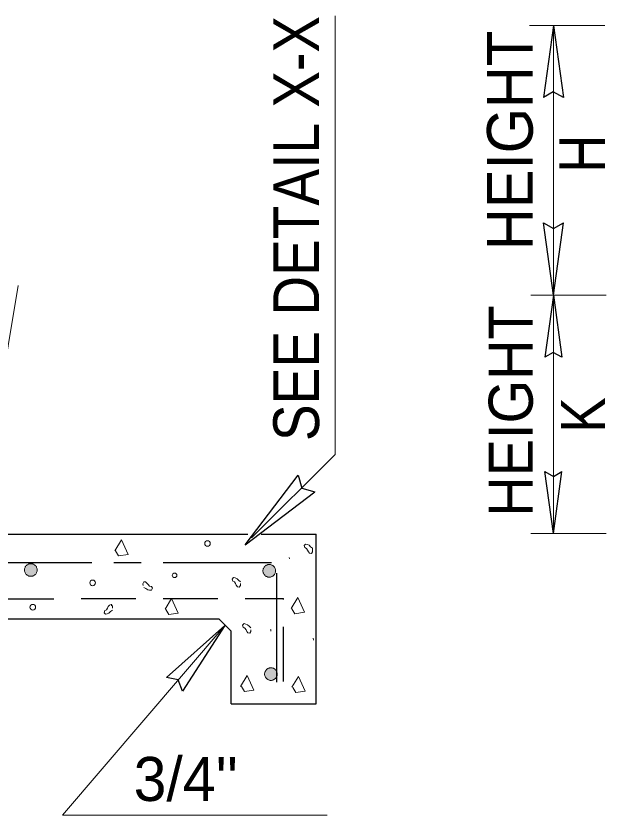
# Model space of a CAD drawing. Extents: x -1291 to -38, y -357 to 186.
# Drawn here: x -1148.29 to -1132.1, y -327.05 to -305.1 of the extents above; entities that cross this region are included whole.
import ezdxf

# ---------------------------------------------------------------- set-up
doc = ezdxf.new("R2010")
doc.units = 0
doc.header["$LTSCALE"] = 0.5
for name, pattern in [('LONG_DASH_SHORT_DASH', [9.9, 6, -1.2, 1.5, -1.2]), ('LONG_DASHED', [7.5, 6, -1.5]), ('MEDIUM_DASHED', [4.5, 3, -1.5])]:
    doc.linetypes.add(name, pattern=pattern)
doc.layers.add('1', color=7, linetype='Continuous', lineweight=25)

msp = doc.modelspace()

# ---------------------------------------------------------------- hatches: boundary and pattern name
at = {"layer": '1'}
for points in [[(-1147.7142, -320.317, 1), (-1148.0607, -320.317, 1)], [(-1141.1694, -320.3401, 1), (-1141.5159, -320.3401, 1)], [(-1141.1231, -323.1766, 1), (-1141.4696, -323.1766, 1)]]:
    msp.add_hatch(color=256, dxfattribs=at).paths.add_polyline_path(points)

# ---------------------------------------------------------------- linework, layer by layer
at = {"layer": '1', "lineweight": 13}
for p, q in [((-1139.5303, -317.1432), (-1139.5303, -305.1)), ((-1134.1944, -305.3571), (-1132.126, -305.3571)), ((-1133.5412, -312.7667), (-1133.5412, -305.3571)), ((-1149.2741, -318.7287), (-1148.2356, -312.502)), ((-1134.1657, -312.7667), (-1132.0974, -312.7667)), ((-1133.5412, -312.7722), (-1133.5412, -319.3168)), ((-1141.8297, -319.4377), (-1139.5303, -317.1432)), ((-1134.1657, -319.3168), (-1132.0974, -319.3168)), ((-1140.7867, -320.0093), (-1140.7934, -319.9748))]:
    msp.add_line(p, q, dxfattribs=at)
at = {"layer": '1'}
for p, q in [((-1133.5412, -305.3571), (-1133.8138, -307.3414)), ((-1133.5412, -305.3571), (-1133.2685, -307.3414)), ((-1133.5412, -312.7667), (-1133.8135, -310.783)), ((-1133.5412, -312.7667), (-1133.2682, -310.783)), ((-1133.5412, -312.7722), (-1133.7752, -314.4752)), ((-1133.5412, -312.7722), (-1133.7752, -314.4752)), ((-1133.5412, -312.7722), (-1133.3073, -314.4752)), ((-1133.5412, -312.7722), (-1133.3073, -314.4752)), ((-1142.0047, -319.6242), (-1140.5527, -317.7103)), ((-1133.5412, -319.3168), (-1133.7752, -317.6138)), ((-1133.5412, -319.3168), (-1133.3073, -317.6138)), ((-1142.0047, -319.6242), (-1140.0908, -318.1729)), ((-1149.2141, -319.332), (-1141.9292, -319.332)), ((-1141.5632, -319.332), (-1140.0577, -319.332)), ((-1140.0577, -323.9892), (-1140.0577, -319.332)), ((-1158.6856, -321.6612), (-1142.7239, -321.6612)), ((-1142.3864, -321.9987), (-1142.7239, -321.6612)), ((-1142.5589, -321.8405), (-1144.1662, -323.2672)), ((-1142.5589, -321.8405), (-1143.7217, -323.6478)), ((-1142.3864, -323.9892), (-1142.3864, -321.9987)), ((-1142.3864, -323.9892), (-1140.0577, -323.9892))]:
    msp.add_line(p, q, dxfattribs=at)
at = {"layer": '1', "linetype": 'LONG_DASH_SHORT_DASH'}
for p, q in [((-1149.2087, -320.108), (-1141.2849, -320.108)), ((-1141.1318, -323.4027), (-1141.1318, -320.108))]:
    msp.add_line(p, q, dxfattribs=at)
at = {"layer": '1', "linetype": 'MEDIUM_DASHED'}
msp.add_line((-1140.9495, -323.379), (-1140.9495, -321.0967), dxfattribs=at)
at = {"layer": '1'}
for points in [[(-1133.2685, -307.3414), (-1133.5446, -307.1876), (-1133.8138, -307.3414)], [(-1133.8135, -310.783), (-1133.5383, -310.9366), (-1133.2682, -310.783)], [(-1133.3073, -314.4752), (-1133.5437, -314.3434), (-1133.7752, -314.4752)], [(-1133.3073, -314.4752), (-1133.5437, -314.3434), (-1133.7752, -314.4752)], [(-1140.5527, -317.7103), (-1140.4504, -318.074), (-1140.0908, -318.1729)], [(-1133.7752, -317.6138), (-1133.5388, -317.7456), (-1133.3073, -317.6138)], [(-1143.7217, -323.6478), (-1143.8391, -323.3306), (-1144.1662, -323.2672)]]:
    msp.add_lwpolyline(points, dxfattribs=at)
at = {"layer": '1', "linetype": 'MEDIUM_DASHED'}
msp.add_lwpolyline([(-1157.7526, -318.5011), (-1157.7526, -321.118), (-1140.9495, -321.0967)], dxfattribs=at)
at = {"layer": '1', "lineweight": 13}
for points in [[(-1145.585, -319.7898), (-1145.4022, -319.4907), (-1145.2199, -319.8944), (-1145.4802, -319.9319), (-1145.5619, -319.7951)], [(-1140.1542, -319.7194), (-1140.2062, -319.6767), (-1140.2497, -319.6356), (-1140.2956, -319.615), (-1140.3454, -319.6043), (-1140.3856, -319.6467), (-1140.3673, -319.7032), (-1140.3202, -319.7237), (-1140.29, -319.7711), (-1140.2681, -319.8177), (-1140.236, -319.8558), (-1140.1867, -319.8664), (-1140.1562, -319.8223), (-1140.1543, -319.7707)], [(-1140.1542, -319.7687), (-1140.1554, -319.7202), (-1140.1562, -319.7186)], [(-1144.7895, -320.7973), (-1144.729, -320.8275), (-1144.6788, -320.8575), (-1144.6282, -320.8687), (-1144.5779, -320.8687), (-1144.5472, -320.8183), (-1144.5779, -320.7671), (-1144.6282, -320.757), (-1144.6688, -320.7162), (-1144.699, -320.6764), (-1144.7397, -320.646), (-1144.7895, -320.646), (-1144.8101, -320.6965), (-1144.7998, -320.7462)], [(-1142.1319, -320.6388), (-1142.1846, -320.5962), (-1142.2274, -320.5556), (-1142.2747, -320.5347), (-1142.3232, -320.5238), (-1142.3634, -320.5664), (-1142.3449, -320.6223), (-1142.298, -320.6432), (-1142.2674, -320.691), (-1142.2463, -320.7375), (-1142.2145, -320.7754), (-1142.1647, -320.7861), (-1142.134, -320.742), (-1142.1327, -320.6906)], [(-1140.7405, -321.3742), (-1140.5583, -321.0763), (-1140.3758, -321.4799), (-1140.6359, -321.5173), (-1140.7182, -321.3799)], [(-1145.6465, -321.4169), (-1145.6989, -321.4597), (-1145.7418, -321.5001), (-1145.7879, -321.5213), (-1145.838, -321.5319), (-1145.8779, -321.4894), (-1145.8596, -321.4337), (-1145.8126, -321.4122), (-1145.7815, -321.3649), (-1145.7607, -321.3184), (-1145.7281, -321.2807), (-1145.679, -321.2692), (-1145.6482, -321.3138), (-1145.6467, -321.3657)], [(-1145.6685, -321.2523), (-1145.67, -321.3011), (-1145.671, -321.3028)], [(-1144.2037, -321.3969), (-1144.0221, -321.0983), (-1143.8393, -321.5018), (-1144.0991, -321.5391), (-1144.1816, -321.4023)], [(-1142.5516, -321.8335), (-1147.0177, -327.0472), (-1139.7551, -327.0472)], [(-1141.8442, -321.9058), (-1141.8967, -321.8637), (-1141.9394, -321.8226), (-1141.9862, -321.8018), (-1142.0352, -321.791), (-1142.0759, -321.8335), (-1142.0573, -321.89), (-1142.0103, -321.9106), (-1141.9797, -321.9585), (-1141.9588, -322.005), (-1141.9261, -322.0431), (-1141.8772, -322.054), (-1141.8461, -322.0096), (-1141.8452, -321.9583)], [(-1141.3007, -321.9978), (-1141.3024, -321.9492), (-1141.3035, -321.9477)], [(-1140.1316, -322.2408), (-1140.1328, -322.1921), (-1140.1347, -322.1906)], [(-1142.1302, -323.5152), (-1141.9484, -323.2167), (-1141.7654, -323.6207), (-1142.0252, -323.6576), (-1142.1076, -323.5207)], [(-1140.7183, -323.5371), (-1140.5369, -323.2382), (-1140.3531, -323.6423), (-1140.6138, -323.6797), (-1140.6961, -323.5425)]]:
    msp.add_lwpolyline(points, dxfattribs=at)
for centre, radius in [((-1143.0375, -319.5894), 0.0773), ((-1143.9412, -320.4632), 0.0623), ((-1146.1904, -320.6713), 0.0773), ((-1147.834, -321.3391), 0.0773)]:
    msp.add_circle(centre, radius, dxfattribs=at)
at = {"layer": '1', "linetype": 'LONG_DASHED', "lineweight": 13}
for centre in [(-1147.8874, -320.317), (-1141.3426, -320.3401), (-1141.2964, -323.1766)]:
    msp.add_circle(centre, 0.1733, dxfattribs=at)

# ---------------------------------------------------------------- texts
at = {"layer": '1'}
for s, height, width, p in [('SEE DETAIL X-X', 1.256, 0.9, (-1139.9751, -316.7764)), ('HEIGHT ', 1.256, 0.95, (-1134.1082, -311.5318)), ('H', 1.256, 0.85, (-1132.1241, -309.3979)), ('HEIGHT ', 1.21, 0.95, (-1134.1082, -318.8546)), ('K', 1.21, 0.9, (-1132.1241, -316.5442))]:
    msp.add_text(s, height=height, rotation=90, dxfattribs=dict(at, width=width)).set_placement(p)
msp.add_text("3/4''", height=1.21, dxfattribs=at).set_placement((-1145.0653, -326.6619))

doc.saveas('drawing.dxf')
